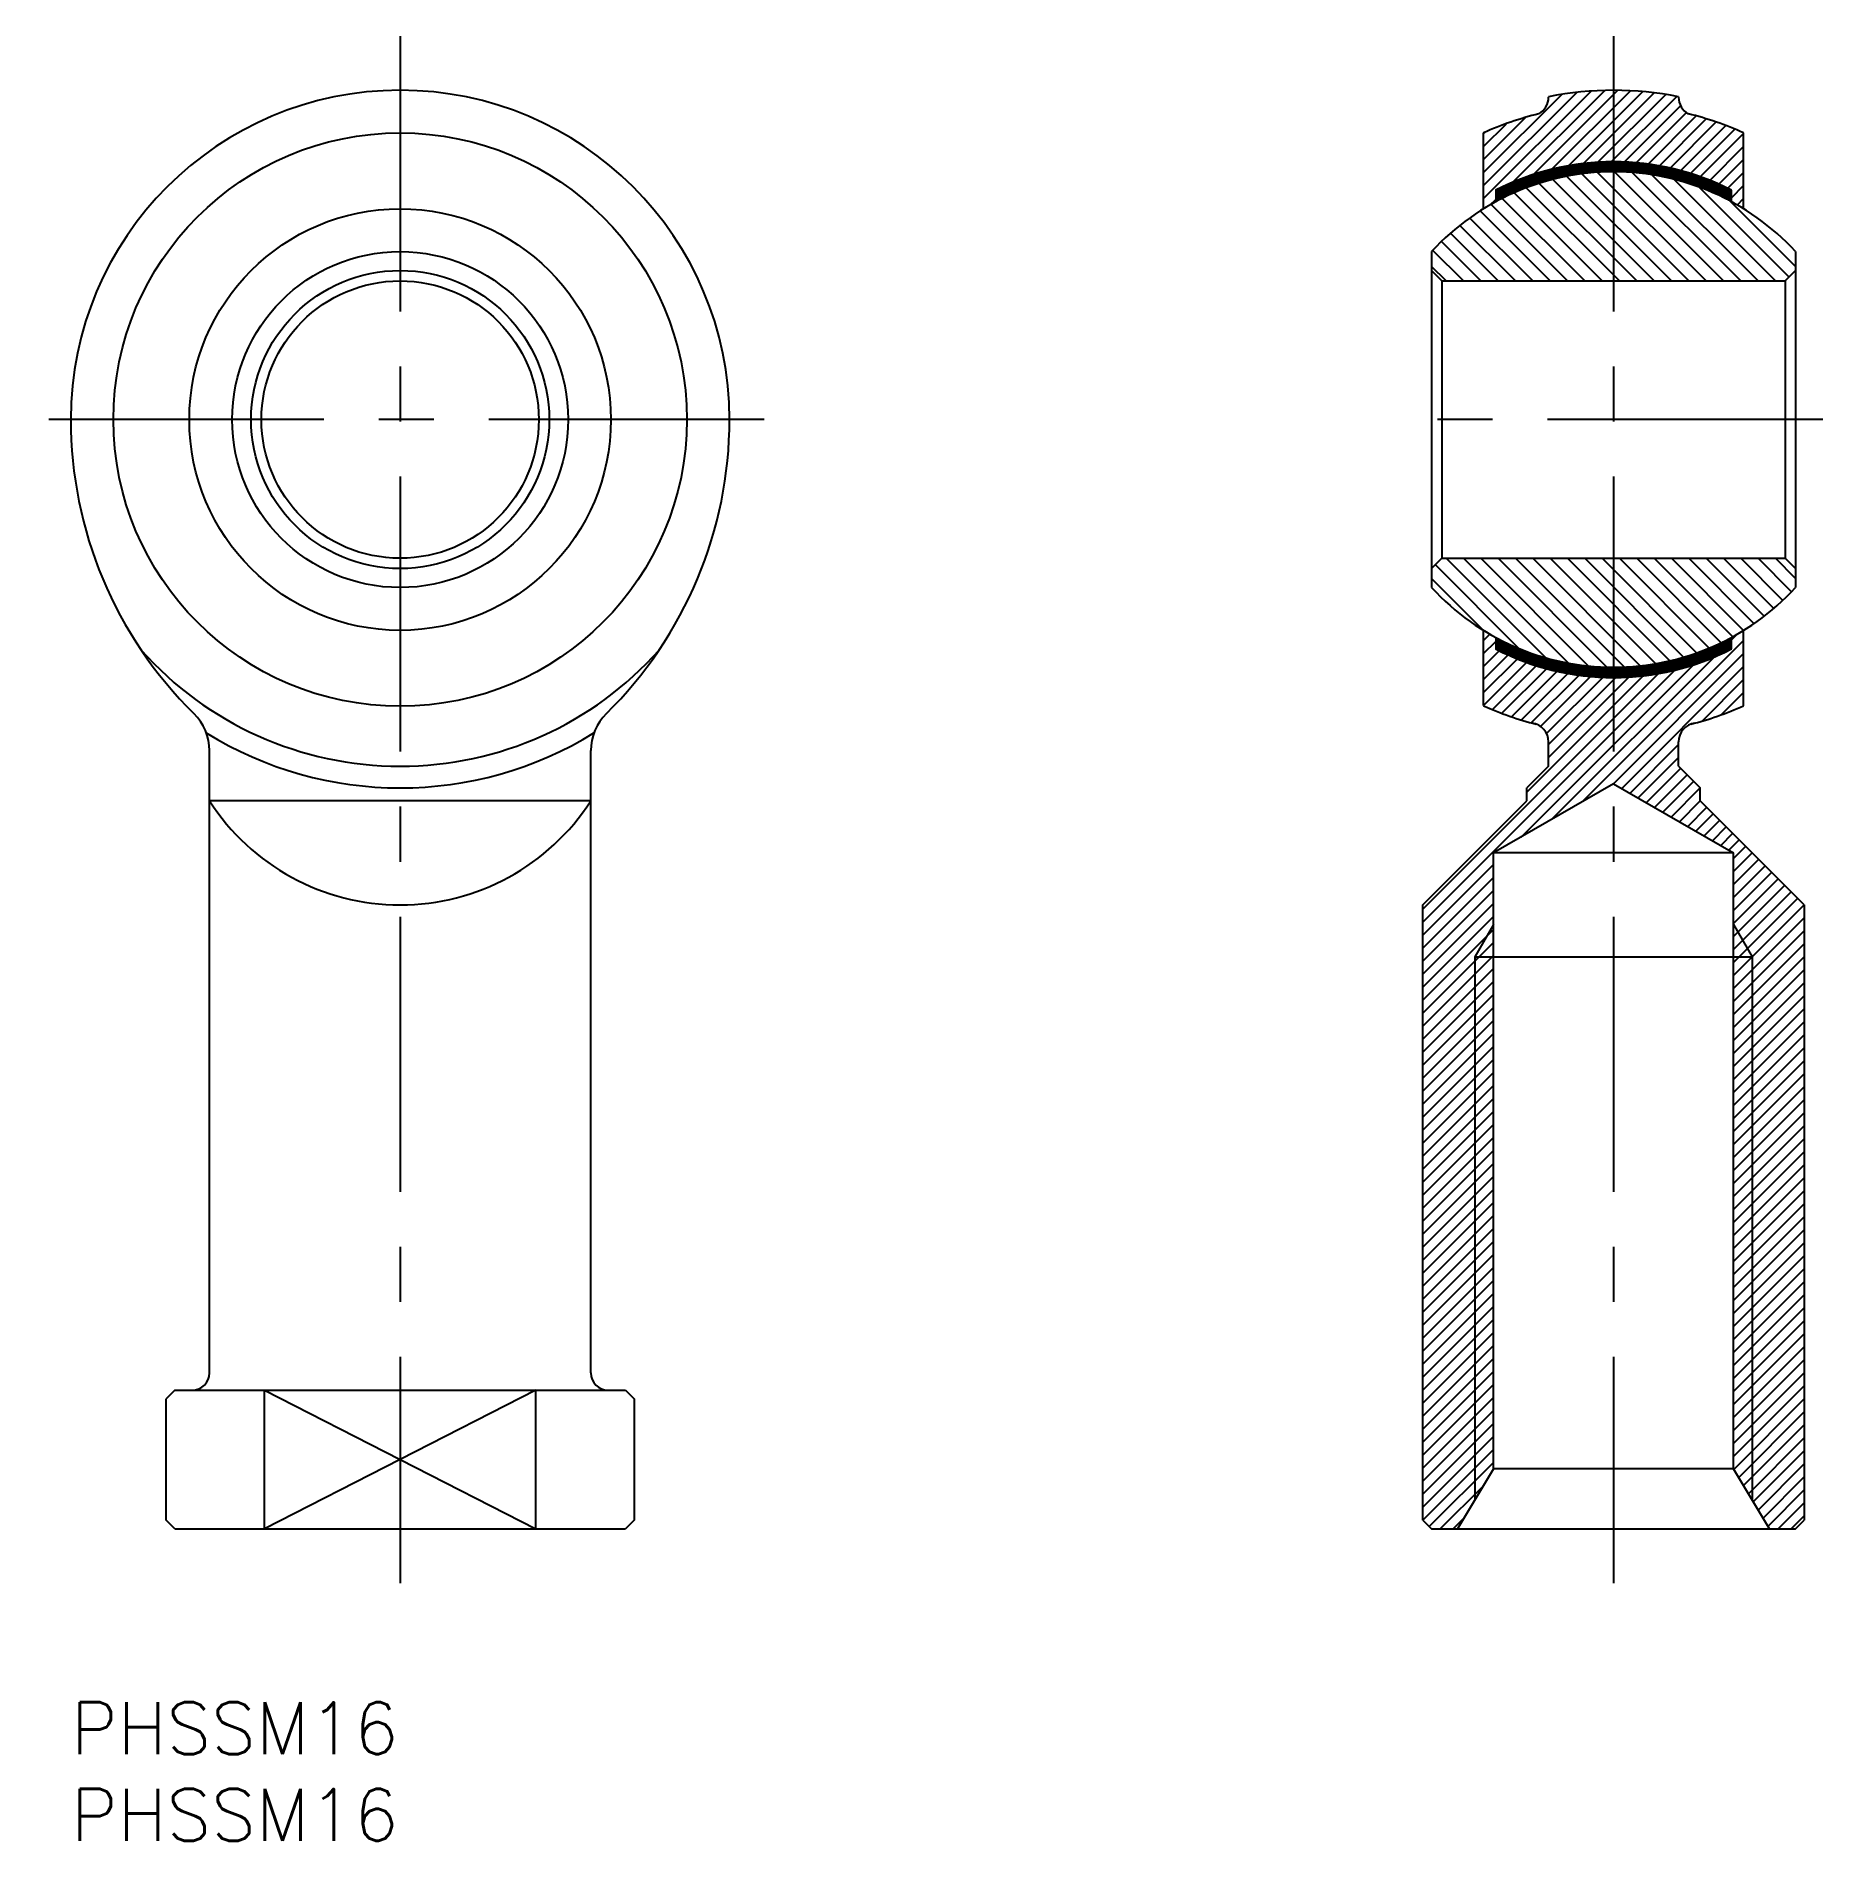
# Model space of a CAD drawing. Extents: x -2 to 101, y -8 to 96.
import ezdxf

# ---------------------------------------------------------------- set-up
doc = ezdxf.new("R2010")
doc.units = 0
doc.header["$LTSCALE"] = 0.5
doc.linetypes.add('CENTER', pattern=[50.8, 31.75, -6.35, 6.35, -6.35])
for name, color, linetype in [('MSM_CENTER', 1, 'CENTER'), ('MSM_CONTINUOUS', 7, 'CONTINUOUS'), ('MSM_NARROW', 5, 'CONTINUOUS'), ('MSM_PART_NUMBER', 7, 'CONTINUOUS')]:
    doc.layers.add(name, color=color, linetype=linetype)
doc.styles.get("Standard").update_dxf_attribs({"font": 'txt.shx', "height": 3, "bigfont": 'bigfont.shx'})

msp = doc.modelspace()

# ---------------------------------------------------------------- linework, layer by layer
at = {"layer": 'MSM_CENTER'}
for p, q in [((19, 96.12), (19, 6.87)), ((89, 96.12), (89, 6.87)), ((40, 74), (-2, 74)), ((101.07, 74), (76.92, 74))]:
    msp.add_line(p, q, dxfattribs=at)
at = {"layer": 'MSM_CONTINUOUS'}
for p, q in [((85.25, 92.63), (85.25, 92.6)), ((92.75, 92.63), (92.75, 92.6)), ((81.5, 86.16), (81.5, 90.54)), ((96.5, 86.16), (96.5, 90.54)), ((82.2, 87.23), (82.2, 86.57)), ((95.8, 86.57), (95.8, 87.23)), ((78.5, 83.69), (78.5, 64.31)), ((99.5, 83.69), (99.5, 64.31)), ((78.5, 82.6), (79.1, 82)), ((99.5, 82.6), (98.9, 82)), ((79.1, 82), (98.9, 82)), ((79.1, 82), (79.1, 66)), ((98.9, 82), (98.9, 66)), ((78.5, 65.4), (79.1, 66)), ((79.1, 66), (98.9, 66)), ((99.5, 65.4), (98.9, 66)), ((81.5, 57.5), (81.5, 61.84)), ((96.5, 57.5), (96.5, 61.84)), ((82.2, 61.43), (82.2, 60.77)), ((95.8, 60.77), (95.8, 61.43)), ((85.25, 54), (85.25, 55.4)), ((92.75, 54), (92.75, 55.4)), ((8, 19), (8, 54.9)), ((30, 19), (30, 54.9)), ((85.25, 54), (84, 52.75)), ((92.75, 54), (94, 52.75)), ((89, 52.99), (82.08, 49)), ((84, 52), (84, 52.75)), ((89, 52.99), (95.92, 49)), ((94, 52), (94, 52.75)), ((30, 52), (8, 52)), ((78, 46), (84, 52)), ((100, 46), (94, 52)), ((95.92, 49), (82.08, 49)), ((82.08, 13.46), (82.08, 49)), ((95.92, 13.46), (95.92, 49)), ((78, 10.5), (78, 46)), ((100, 46), (100, 10.5)), ((81, 43), (97, 43)), ((6, 18), (5.5, 17.5)), ((6, 18), (32, 18)), ((11.17, 10), (11.17, 18)), ((26.83, 10), (26.83, 18)), ((32, 18), (32.5, 17.5)), ((5.5, 10.5), (5.5, 17.5)), ((32.5, 17.5), (32.5, 10.5)), ((82.08, 13.46), (80, 10)), ((95.92, 13.46), (82.08, 13.46)), ((98, 10), (95.92, 13.46)), ((6, 10), (5.5, 10.5)), ((32.5, 10.5), (32, 10)), ((78, 10.5), (78.5, 10)), ((99.5, 10), (100, 10.5)), ((6, 10), (32, 10)), ((78.5, 10), (99.5, 10))]:
    msp.add_line(p, q, dxfattribs=at)
for radius in [16.54, 12.16, 9.69, 8.6, 8]:
    msp.add_circle((19, 74), radius, dxfattribs=at)
for centre, radius, start, end in [((19, 74), 19, 0, 180), ((89, 74), 19, 78.6169, 101.3831), ((89, 74), 18.16, 103.7389, 114.3937), ((84.15, 92.6), 1.1, 299.2292, 0), ((93.85, 92.6), 1.1, 180, 240.7708), ((89, 74), 18.16, 65.6063, 76.2611), ((89, 74), 14.88, 62.7971, 117.2029), ((89, 74), 14.29, 42.7114, 137.2886), ((23.8, 74), 23.8, 179.9973, 225.4531), ((14.2, 74), 23.8, 314.5469, 0.0027), ((89, 74), 14.29, 222.7114, 317.2886), ((19, 74), 20, 221.6662, 318.3338), ((89, 74), 14.88, 242.7971, 297.2029), ((89, 74), 18.13, 245.5626, 255.7708), ((89, 74), 18.13, 284.2292, 294.4374), ((5, 54.9), 3, 0, 45.4531), ((33, 54.9), 3, 134.5469, 180), ((84.15, 55.4), 1.1, 0, 81.7501), ((93.85, 55.4), 1.1, 98.2499, 180), ((19, 74), 21.25, 238.2474, 301.7526), ((19, 59.08), 13.08, 212.7791, 327.2209), ((7, 19), 1, 270, 0), ((31, 19), 1, 180, 270)]:
    msp.add_arc(centre, radius, start, end, dxfattribs=at)
at = {"layer": 'MSM_NARROW'}
for p, q in [((81.5, 86.75), (87.7, 92.95)), ((81.5, 87.5), (86.88, 92.88)), ((81.5, 88.25), (86.01, 92.76)), ((83.19, 87.69), (88.49, 92.99)), ((84.39, 88.14), (89.25, 93)), ((85.44, 88.44), (89.97, 92.97)), ((86.39, 88.64), (90.68, 92.93)), ((87.27, 88.77), (91.35, 92.85)), ((88.1, 88.85), (92.01, 92.76)), ((88.87, 88.87), (92.64, 92.64)), ((89.61, 88.86), (92.87, 92.12)), ((90.31, 88.81), (93.21, 91.71)), ((81.5, 89), (83.94, 91.44)), ((81.5, 89.75), (82.82, 91.07)), ((90.99, 88.74), (93.77, 91.52)), ((91.64, 88.64), (94.35, 91.35)), ((92.26, 88.51), (94.92, 91.17)), ((92.86, 88.36), (95.47, 90.97)), ((93.44, 88.19), (96, 90.75)), ((81.5, 90.5), (81.57, 90.57)), ((94, 88), (96.5, 90.5)), ((94.55, 87.8), (96.5, 89.75)), ((85.81, 87.92), (85.81, 88.52)), ((85.91, 87.95), (85.91, 88.54)), ((86.02, 87.97), (86.02, 88.57)), ((86.13, 87.99), (86.13, 88.59)), ((86.23, 88.02), (86.23, 88.61)), ((86.34, 88.04), (86.34, 88.63)), ((86.44, 88.06), (86.44, 88.65)), ((86.55, 88.07), (86.55, 88.67)), ((86.66, 88.09), (86.66, 88.68)), ((86.76, 88.11), (86.76, 88.7)), ((86.87, 88.12), (86.87, 88.71)), ((86.97, 88.14), (86.97, 88.73)), ((87.08, 88.16), (87.08, 88.75)), ((87.19, 88.17), (87.19, 88.76)), ((87.29, 88.19), (87.29, 88.78)), ((87.4, 88.2), (87.4, 88.78)), ((87.5, 88.21), (87.5, 88.79)), ((87.61, 88.22), (87.61, 88.8)), ((87.72, 88.23), (87.72, 88.81)), ((87.82, 88.24), (87.82, 88.82)), ((87.93, 88.25), (87.93, 88.83)), ((88.03, 88.26), (88.03, 88.84)), ((88.14, 88.26), (88.14, 88.85)), ((88.25, 88.27), (88.25, 88.85)), ((88.35, 88.27), (88.35, 88.86)), ((88.46, 88.27), (88.46, 88.86)), ((88.57, 88.28), (88.57, 88.86)), ((88.67, 88.28), (88.67, 88.87)), ((88.78, 88.28), (88.78, 88.87)), ((88.88, 88.29), (88.88, 88.87)), ((88.99, 88.29), (88.99, 88.87)), ((89.1, 88.29), (89.1, 88.87)), ((89.2, 88.28), (89.2, 88.87)), ((89.31, 88.28), (89.31, 88.87)), ((89.41, 88.28), (89.41, 88.86)), ((89.52, 88.27), (89.52, 88.86)), ((89.63, 88.27), (89.63, 88.86)), ((89.73, 88.27), (89.73, 88.85)), ((89.84, 88.26), (89.84, 88.85)), ((89.94, 88.26), (89.94, 88.84)), ((90.05, 88.25), (90.05, 88.83)), ((90.16, 88.24), (90.16, 88.82)), ((90.26, 88.23), (90.26, 88.81)), ((90.37, 88.22), (90.37, 88.81)), ((90.47, 88.21), (90.47, 88.8)), ((90.58, 88.2), (90.58, 88.79)), ((90.69, 88.19), (90.69, 88.78)), ((90.79, 88.18), (90.79, 88.77)), ((90.9, 88.16), (90.9, 88.75)), ((91, 88.14), (91, 88.73)), ((91.11, 88.13), (91.11, 88.72)), ((91.22, 88.11), (91.22, 88.7)), ((91.32, 88.09), (91.32, 88.69)), ((91.43, 88.08), (91.43, 88.67)), ((91.53, 88.06), (91.53, 88.65)), ((91.64, 88.04), (91.64, 88.64)), ((91.75, 88.02), (91.75, 88.62)), ((91.85, 88), (91.85, 88.59)), ((91.96, 87.97), (91.96, 88.57)), ((92.07, 87.95), (92.07, 88.55)), ((92.17, 87.93), (92.17, 88.53)), ((95.08, 87.58), (96.5, 89)), ((82.73, 86.83), (82.73, 87.48)), ((82.84, 86.89), (82.84, 87.53)), ((82.94, 86.94), (82.94, 87.58)), ((83.05, 86.99), (83.05, 87.63)), ((83.16, 87.04), (83.16, 87.67)), ((83.26, 87.08), (83.26, 87.72)), ((83.37, 87.13), (83.37, 87.76)), ((83.47, 87.17), (83.47, 87.8)), ((83.58, 87.22), (83.58, 87.85)), ((83.69, 87.26), (83.69, 87.89)), ((83.79, 87.31), (83.79, 87.93)), ((83.9, 87.35), (83.9, 87.97)), ((84, 87.38), (84, 88.01)), ((84.11, 87.42), (84.11, 88.04)), ((84.22, 87.46), (84.22, 88.08)), ((84.32, 87.5), (84.32, 88.11)), ((84.43, 87.53), (84.43, 88.15)), ((84.53, 87.57), (84.53, 88.19)), ((84.64, 87.61), (84.64, 88.22)), ((90.34, 82), (84.71, 87.63)), ((84.75, 87.64), (84.75, 88.25)), ((84.85, 87.67), (84.85, 88.28)), ((84.96, 87.7), (84.96, 88.31)), ((85.06, 87.73), (85.06, 88.34)), ((85.17, 87.76), (85.17, 88.37)), ((85.28, 87.79), (85.28, 88.4)), ((85.38, 87.82), (85.38, 88.43)), ((85.49, 87.85), (85.49, 88.45)), ((91.34, 82), (85.49, 87.85)), ((85.6, 87.88), (85.6, 88.48)), ((85.7, 87.9), (85.7, 88.5)), ((92.34, 82), (86.3, 88.03)), ((93.34, 82), (87.17, 88.17)), ((94.34, 82), (88.08, 88.26)), ((95.34, 82), (89.05, 88.29)), ((96.34, 82), (90.1, 88.24)), ((97.34, 82), (91.23, 88.1)), ((92.28, 87.9), (92.28, 88.5)), ((92.38, 87.88), (92.38, 88.48)), ((92.49, 87.86), (92.49, 88.46)), ((98.34, 82), (92.49, 87.85)), ((92.6, 87.83), (92.6, 88.43)), ((92.7, 87.8), (92.7, 88.4)), ((92.81, 87.77), (92.81, 88.37)), ((92.91, 87.74), (92.91, 88.34)), ((93.02, 87.71), (93.02, 88.32)), ((93.13, 87.68), (93.13, 88.29)), ((93.23, 87.65), (93.23, 88.26)), ((93.34, 87.61), (93.34, 88.23)), ((93.44, 87.58), (93.44, 88.19)), ((93.55, 87.54), (93.55, 88.16)), ((93.66, 87.5), (93.66, 88.12)), ((93.76, 87.47), (93.76, 88.09)), ((93.87, 87.43), (93.87, 88.05)), ((93.97, 87.39), (93.97, 88.01)), ((94.08, 87.35), (94.08, 87.98)), ((94.19, 87.32), (94.19, 87.94)), ((94.29, 87.27), (94.29, 87.9)), ((94.4, 87.23), (94.4, 87.86)), ((94.5, 87.18), (94.5, 87.81)), ((94.61, 87.13), (94.61, 87.77)), ((94.72, 87.09), (94.72, 87.73)), ((94.82, 87.04), (94.82, 87.68)), ((94.93, 87), (94.93, 87.64)), ((95.04, 86.95), (95.04, 87.59)), ((95.14, 86.9), (95.14, 87.54)), ((95.25, 86.85), (95.25, 87.49)), ((95.58, 87.33), (96.5, 88.25)), ((95.8, 86.8), (96.5, 87.5)), ((81.89, 86.39), (82.2, 86.7)), ((82.31, 86.62), (82.31, 87.28)), ((82.41, 86.68), (82.41, 87.33)), ((82.52, 86.73), (82.52, 87.38)), ((87.34, 82), (82.58, 86.76)), ((82.63, 86.78), (82.63, 87.43)), ((88.34, 82), (83.26, 87.08)), ((89.34, 82), (83.96, 87.37)), ((99.12, 82.22), (93.94, 87.4)), ((95.35, 86.79), (95.35, 87.44)), ((95.46, 86.74), (95.46, 87.39)), ((95.57, 86.69), (95.57, 87.34)), ((95.67, 86.63), (95.67, 87.29)), ((99.5, 82.84), (95.75, 86.58)), ((95.78, 86.58), (95.78, 87.24)), ((96.13, 86.38), (96.5, 86.75)), ((84.34, 82), (80.71, 85.63)), ((85.34, 82), (81.3, 86.04)), ((86.34, 82), (81.93, 86.41)), ((82.34, 82), (79.59, 84.75)), ((83.34, 82), (80.14, 85.2)), ((80.34, 82), (78.57, 83.76)), ((81.34, 82), (79.07, 84.27)), ((79.34, 82), (78.5, 82.84)), ((83.53, 60.8), (78.72, 65.62)), ((85.07, 60.27), (79.34, 66)), ((86.38, 59.96), (80.34, 66)), ((87.54, 59.79), (81.34, 66)), ((88.61, 59.72), (82.34, 66)), ((89.61, 59.73), (83.34, 66)), ((90.54, 59.8), (84.34, 66)), ((91.41, 59.92), (85.34, 66)), ((92.25, 60.09), (86.34, 66)), ((93.04, 60.3), (87.34, 66)), ((93.79, 60.55), (88.34, 66)), ((94.51, 60.82), (89.34, 66)), ((95.21, 61.13), (90.34, 66)), ((95.87, 61.47), (91.34, 66)), ((96.49, 61.84), (92.34, 66)), ((97.1, 62.24), (93.34, 66)), ((97.68, 62.66), (94.34, 66)), ((98.24, 63.1), (95.34, 66)), ((98.76, 63.57), (96.34, 66)), ((99.27, 64.07), (97.34, 66)), ((99.5, 64.84), (98.34, 66)), ((81.48, 61.86), (78.5, 64.84)), ((81.5, 61.25), (81.87, 61.62)), ((95.8, 61.3), (96.11, 61.61)), ((81.5, 60.5), (82.2, 61.2)), ((81.5, 59.75), (82.42, 60.67)), ((81.5, 59), (82.92, 60.42)), ((82.31, 60.72), (82.31, 61.38)), ((82.41, 60.67), (82.41, 61.32)), ((82.52, 60.62), (82.52, 61.27)), ((82.63, 60.57), (82.63, 61.22)), ((82.73, 60.52), (82.73, 61.17)), ((82.84, 60.47), (82.84, 61.11)), ((82.94, 60.42), (82.94, 61.06)), ((83.05, 60.37), (83.05, 61.01)), ((83.16, 60.33), (83.16, 60.96)), ((83.26, 60.28), (83.26, 60.92)), ((83.37, 60.24), (83.37, 60.87)), ((83.47, 60.2), (83.47, 60.83)), ((83.58, 60.15), (83.58, 60.78)), ((83.69, 60.11), (83.69, 60.74)), ((83.79, 60.07), (83.79, 60.69)), ((83.9, 60.03), (83.9, 60.65)), ((84, 59.99), (84, 60.62)), ((84.11, 59.96), (84.11, 60.58)), ((84.22, 59.92), (84.22, 60.54)), ((84.32, 59.89), (84.32, 60.5)), ((84.43, 59.85), (84.43, 60.47)), ((84.53, 59.81), (84.53, 60.43)), ((87.21, 51.96), (96.5, 61.25)), ((88.99, 52.99), (96.5, 60.5)), ((93.44, 59.81), (93.44, 60.42)), ((93.55, 59.84), (93.55, 60.46)), ((93.66, 59.88), (93.66, 60.5)), ((93.76, 59.91), (93.76, 60.53)), ((93.87, 59.95), (93.87, 60.57)), ((93.97, 59.99), (93.97, 60.61)), ((94.08, 60.02), (94.08, 60.65)), ((94.19, 60.06), (94.19, 60.68)), ((94.29, 60.1), (94.29, 60.73)), ((94.4, 60.14), (94.4, 60.77)), ((94.5, 60.19), (94.5, 60.82)), ((94.61, 60.23), (94.61, 60.87)), ((94.72, 60.27), (94.72, 60.91)), ((94.82, 60.32), (94.82, 60.96)), ((94.93, 60.36), (94.93, 61)), ((95.04, 60.41), (95.04, 61.05)), ((95.14, 60.46), (95.14, 61.1)), ((95.25, 60.51), (95.25, 61.15)), ((95.35, 60.56), (95.35, 61.21)), ((95.46, 60.61), (95.46, 61.26)), ((95.57, 60.66), (95.57, 61.31)), ((95.67, 60.71), (95.67, 61.37)), ((95.78, 60.76), (95.78, 61.42)), ((78, 45), (92.56, 59.56)), ((78, 45.75), (91.6, 59.35)), ((81.5, 58.25), (83.45, 60.2)), ((81.5, 57.5), (84, 60)), ((82.02, 57.27), (84.56, 59.81)), ((82.56, 57.06), (85.14, 59.64)), ((83.11, 56.86), (85.74, 59.49)), ((83.66, 49.91), (93.61, 59.86)), ((83.68, 56.68), (86.36, 59.36)), ((84.64, 59.78), (84.64, 60.39)), ((84.75, 59.75), (84.75, 60.36)), ((84.85, 59.72), (84.85, 60.33)), ((84.96, 59.69), (84.96, 60.3)), ((85.06, 59.66), (85.06, 60.27)), ((85.17, 59.63), (85.17, 60.24)), ((85.28, 59.6), (85.28, 60.21)), ((85.38, 59.57), (85.38, 60.18)), ((85.44, 50.94), (94.8, 60.3)), ((85.49, 59.55), (85.49, 60.15)), ((85.6, 59.52), (85.6, 60.12)), ((85.7, 59.5), (85.7, 60.1)), ((85.81, 59.48), (85.81, 60.08)), ((85.91, 59.46), (85.91, 60.05)), ((86.02, 59.43), (86.02, 60.03)), ((86.13, 59.41), (86.13, 60.01)), ((86.23, 59.39), (86.23, 59.98)), ((86.34, 59.37), (86.34, 59.96)), ((86.44, 59.35), (86.44, 59.94)), ((86.55, 59.33), (86.55, 59.93)), ((86.66, 59.32), (86.66, 59.91)), ((86.76, 59.3), (86.76, 59.89)), ((86.87, 59.29), (86.87, 59.88)), ((86.97, 59.27), (86.97, 59.86)), ((87.08, 59.25), (87.08, 59.84)), ((87.19, 59.24), (87.19, 59.83)), ((87.29, 59.22), (87.29, 59.81)), ((87.4, 59.22), (87.4, 59.8)), ((87.5, 59.21), (87.5, 59.79)), ((87.61, 59.2), (87.61, 59.78)), ((87.72, 59.19), (87.72, 59.77)), ((87.82, 59.18), (87.82, 59.76)), ((87.93, 59.17), (87.93, 59.75)), ((88.03, 59.16), (88.03, 59.74)), ((88.14, 59.15), (88.14, 59.74)), ((88.25, 59.15), (88.25, 59.73)), ((88.35, 59.14), (88.35, 59.73)), ((88.46, 59.14), (88.46, 59.73)), ((88.57, 59.14), (88.57, 59.72)), ((88.67, 59.13), (88.67, 59.72)), ((88.78, 59.13), (88.78, 59.72)), ((88.88, 59.13), (88.88, 59.71)), ((88.99, 59.13), (88.99, 59.71)), ((89.1, 59.13), (89.1, 59.71)), ((89.2, 59.13), (89.2, 59.72)), ((89.31, 59.13), (89.31, 59.72)), ((89.41, 59.14), (89.41, 59.72)), ((89.47, 52.72), (96.5, 59.75)), ((89.52, 59.14), (89.52, 59.73)), ((89.63, 59.14), (89.63, 59.73)), ((89.73, 59.15), (89.73, 59.73)), ((89.84, 59.15), (89.84, 59.74)), ((89.94, 59.16), (89.94, 59.74)), ((90.05, 59.17), (90.05, 59.75)), ((90.16, 59.18), (90.16, 59.76)), ((90.26, 59.19), (90.26, 59.77)), ((90.37, 59.19), (90.37, 59.78)), ((90.47, 59.2), (90.47, 59.79)), ((90.58, 59.21), (90.58, 59.8)), ((90.69, 59.22), (90.69, 59.81)), ((90.79, 59.23), (90.79, 59.82)), ((90.9, 59.25), (90.9, 59.84)), ((91, 59.27), (91, 59.86)), ((91.11, 59.28), (91.11, 59.87)), ((91.22, 59.3), (91.22, 59.89)), ((91.32, 59.31), (91.32, 59.91)), ((91.43, 59.33), (91.43, 59.92)), ((91.53, 59.35), (91.53, 59.94)), ((91.64, 59.36), (91.64, 59.96)), ((91.75, 59.38), (91.75, 59.98)), ((91.85, 59.41), (91.85, 60)), ((91.96, 59.43), (91.96, 60.03)), ((92.07, 59.45), (92.07, 60.05)), ((92.17, 59.47), (92.17, 60.07)), ((92.28, 59.5), (92.28, 60.1)), ((92.38, 59.52), (92.38, 60.12)), ((92.49, 59.54), (92.49, 60.14)), ((92.6, 59.57), (92.6, 60.17)), ((92.7, 59.6), (92.7, 60.2)), ((92.81, 59.63), (92.81, 60.23)), ((92.91, 59.66), (92.91, 60.26)), ((93.02, 59.68), (93.02, 60.29)), ((93.13, 59.71), (93.13, 60.32)), ((93.23, 59.74), (93.23, 60.35)), ((93.34, 59.77), (93.34, 60.39)), ((84, 52.5), (90.73, 59.23)), ((84.25, 56.5), (87.01, 59.26)), ((84.79, 56.29), (87.69, 59.19)), ((85.13, 55.88), (88.39, 59.14)), ((85.25, 54.5), (89.9, 59.15)), ((85.25, 55.25), (89.13, 59.13)), ((94.11, 56.61), (96.5, 59)), ((95.23, 56.98), (96.5, 58.25)), ((96.49, 57.49), (96.5, 57.5)), ((89.95, 52.45), (92.75, 55.25)), ((90.42, 52.17), (92.75, 54.5)), ((90.9, 51.9), (92.87, 53.88)), ((91.37, 51.62), (93.25, 53.5)), ((91.85, 51.35), (93.62, 53.13)), ((92.32, 51.07), (94, 52.75)), ((92.8, 50.8), (94, 52)), ((93.28, 50.53), (94.37, 51.63)), ((93.75, 50.25), (94.75, 51.25)), ((94.23, 49.98), (95.12, 50.88)), ((94.7, 49.7), (95.5, 50.5)), ((95.18, 49.43), (95.87, 50.13)), ((95.65, 49.15), (96.25, 49.75)), ((95.92, 48.67), (96.62, 49.38)), ((95.92, 47.92), (97, 49)), ((78, 44.25), (82.08, 48.33)), ((95.92, 47.17), (97.37, 48.63)), ((95.92, 46.42), (97.75, 48.25)), ((78, 43.5), (82.08, 47.58)), ((95.92, 45.67), (98.12, 47.88)), ((95.92, 44.92), (98.5, 47.5)), ((95.92, 44.17), (98.87, 47.13)), ((78, 42.75), (82.08, 46.83)), ((78, 42), (82.08, 46.08)), ((95.92, 43.42), (99.25, 46.75)), ((95.92, 42.67), (99.62, 46.38)), ((95.92, 41.92), (100, 46)), ((78, 41.25), (82.08, 45.33)), ((82.08, 44.87), (81, 43)), ((95.92, 41.17), (100, 45.25)), ((95.92, 44.87), (97, 43)), ((78, 40.5), (82.08, 44.58)), ((78, 39.75), (82.08, 43.83)), ((95.92, 40.42), (100, 44.5)), ((95.92, 39.67), (100, 43.75)), ((78, 39), (82.08, 43.08)), ((81, 43), (81, 11.66)), ((95.92, 38.92), (100, 43)), ((97, 43), (97, 11.66)), ((78, 38.25), (82.08, 42.33)), ((95.92, 38.17), (100, 42.25)), ((78, 37.5), (82.08, 41.58)), ((78, 36.75), (82.08, 40.83)), ((95.92, 37.42), (100, 41.5)), ((95.92, 36.67), (100, 40.75)), ((78, 36), (82.08, 40.08)), ((95.92, 35.92), (100, 40)), ((78, 35.25), (82.08, 39.33)), ((78, 34.5), (82.08, 38.58)), ((95.92, 35.17), (100, 39.25)), ((78, 33.75), (82.08, 37.83)), ((95.92, 34.42), (100, 38.5)), ((95.92, 33.67), (100, 37.75)), ((78, 33), (82.08, 37.08)), ((95.92, 32.92), (100, 37)), ((78, 32.25), (82.08, 36.33)), ((78, 31.5), (82.08, 35.58)), ((95.92, 32.17), (100, 36.25)), ((95.92, 31.42), (100, 35.5)), ((78, 30.75), (82.08, 34.83)), ((95.92, 30.67), (100, 34.75)), ((78, 30), (82.08, 34.08)), ((78, 29.25), (82.08, 33.33)), ((95.92, 29.92), (100, 34)), ((78, 28.5), (82.08, 32.58)), ((95.92, 29.17), (100, 33.25)), ((95.92, 28.42), (100, 32.5)), ((78, 27.75), (82.08, 31.83)), ((95.92, 27.67), (100, 31.75)), ((78, 27), (82.08, 31.08)), ((78, 26.25), (82.08, 30.33)), ((95.92, 26.92), (100, 31)), ((95.92, 26.17), (100, 30.25)), ((78, 25.5), (82.08, 29.58)), ((95.92, 25.42), (100, 29.5)), ((78, 24.75), (82.08, 28.83)), ((95.92, 24.67), (100, 28.75)), ((78, 24), (82.08, 28.08)), ((78, 23.25), (82.08, 27.33)), ((95.92, 23.92), (100, 28)), ((95.92, 23.17), (100, 27.25)), ((78, 22.5), (82.08, 26.58)), ((95.92, 22.42), (100, 26.5)), ((78, 21.75), (82.08, 25.83)), ((78, 21), (82.08, 25.08)), ((95.92, 21.67), (100, 25.75)), ((95.92, 20.92), (100, 25)), ((78, 20.25), (82.08, 24.33)), ((95.92, 20.17), (100, 24.25)), ((78, 19.5), (82.08, 23.58)), ((95.92, 19.42), (100, 23.5)), ((78, 18.75), (82.08, 22.83)), ((78, 18), (82.08, 22.08)), ((95.92, 18.67), (100, 22.75)), ((95.92, 17.92), (100, 22)), ((78, 17.25), (82.08, 21.33)), ((95.92, 17.17), (100, 21.25)), ((78, 16.5), (82.08, 20.58)), ((78, 15.75), (82.08, 19.83)), ((95.92, 16.42), (100, 20.5)), ((78, 15), (82.08, 19.08)), ((95.92, 15.67), (100, 19.75)), ((95.92, 14.92), (100, 19)), ((11.17, 18), (26.83, 10)), ((26.83, 18), (11.17, 10)), ((78, 14.25), (82.08, 18.33)), ((95.92, 14.17), (100, 18.25)), ((78, 13.5), (82.08, 17.58)), ((78, 12.75), (82.08, 16.83)), ((95.93, 13.43), (100, 17.5)), ((96.22, 12.97), (100, 16.75)), ((78, 12), (82.08, 16.08)), ((96.5, 12.5), (100, 16)), ((78, 11.25), (82.08, 15.33)), ((78, 10.5), (82.08, 14.58)), ((96.78, 12.03), (100, 15.25)), ((78.37, 10.13), (82.08, 13.83)), ((97.06, 11.56), (100, 14.5)), ((97.34, 11.09), (100, 13.75)), ((79, 10), (81.51, 12.51)), ((97.62, 10.62), (100, 13)), ((97.91, 10.16), (100, 12.25)), ((98.5, 10), (100, 11.5)), ((79.75, 10), (80.38, 10.63)), ((99.25, 10), (100, 10.75))]:
    msp.add_line(p, q, dxfattribs=at)

# ---------------------------------------------------------------- texts
at = {"layer": 'MSM_PART_NUMBER'}
for p in [(0, -3), (0, -8)]:
    msp.add_text('PHSSM16', height=3, dxfattribs=at).set_placement(p)

doc.saveas('drawing.dxf')
